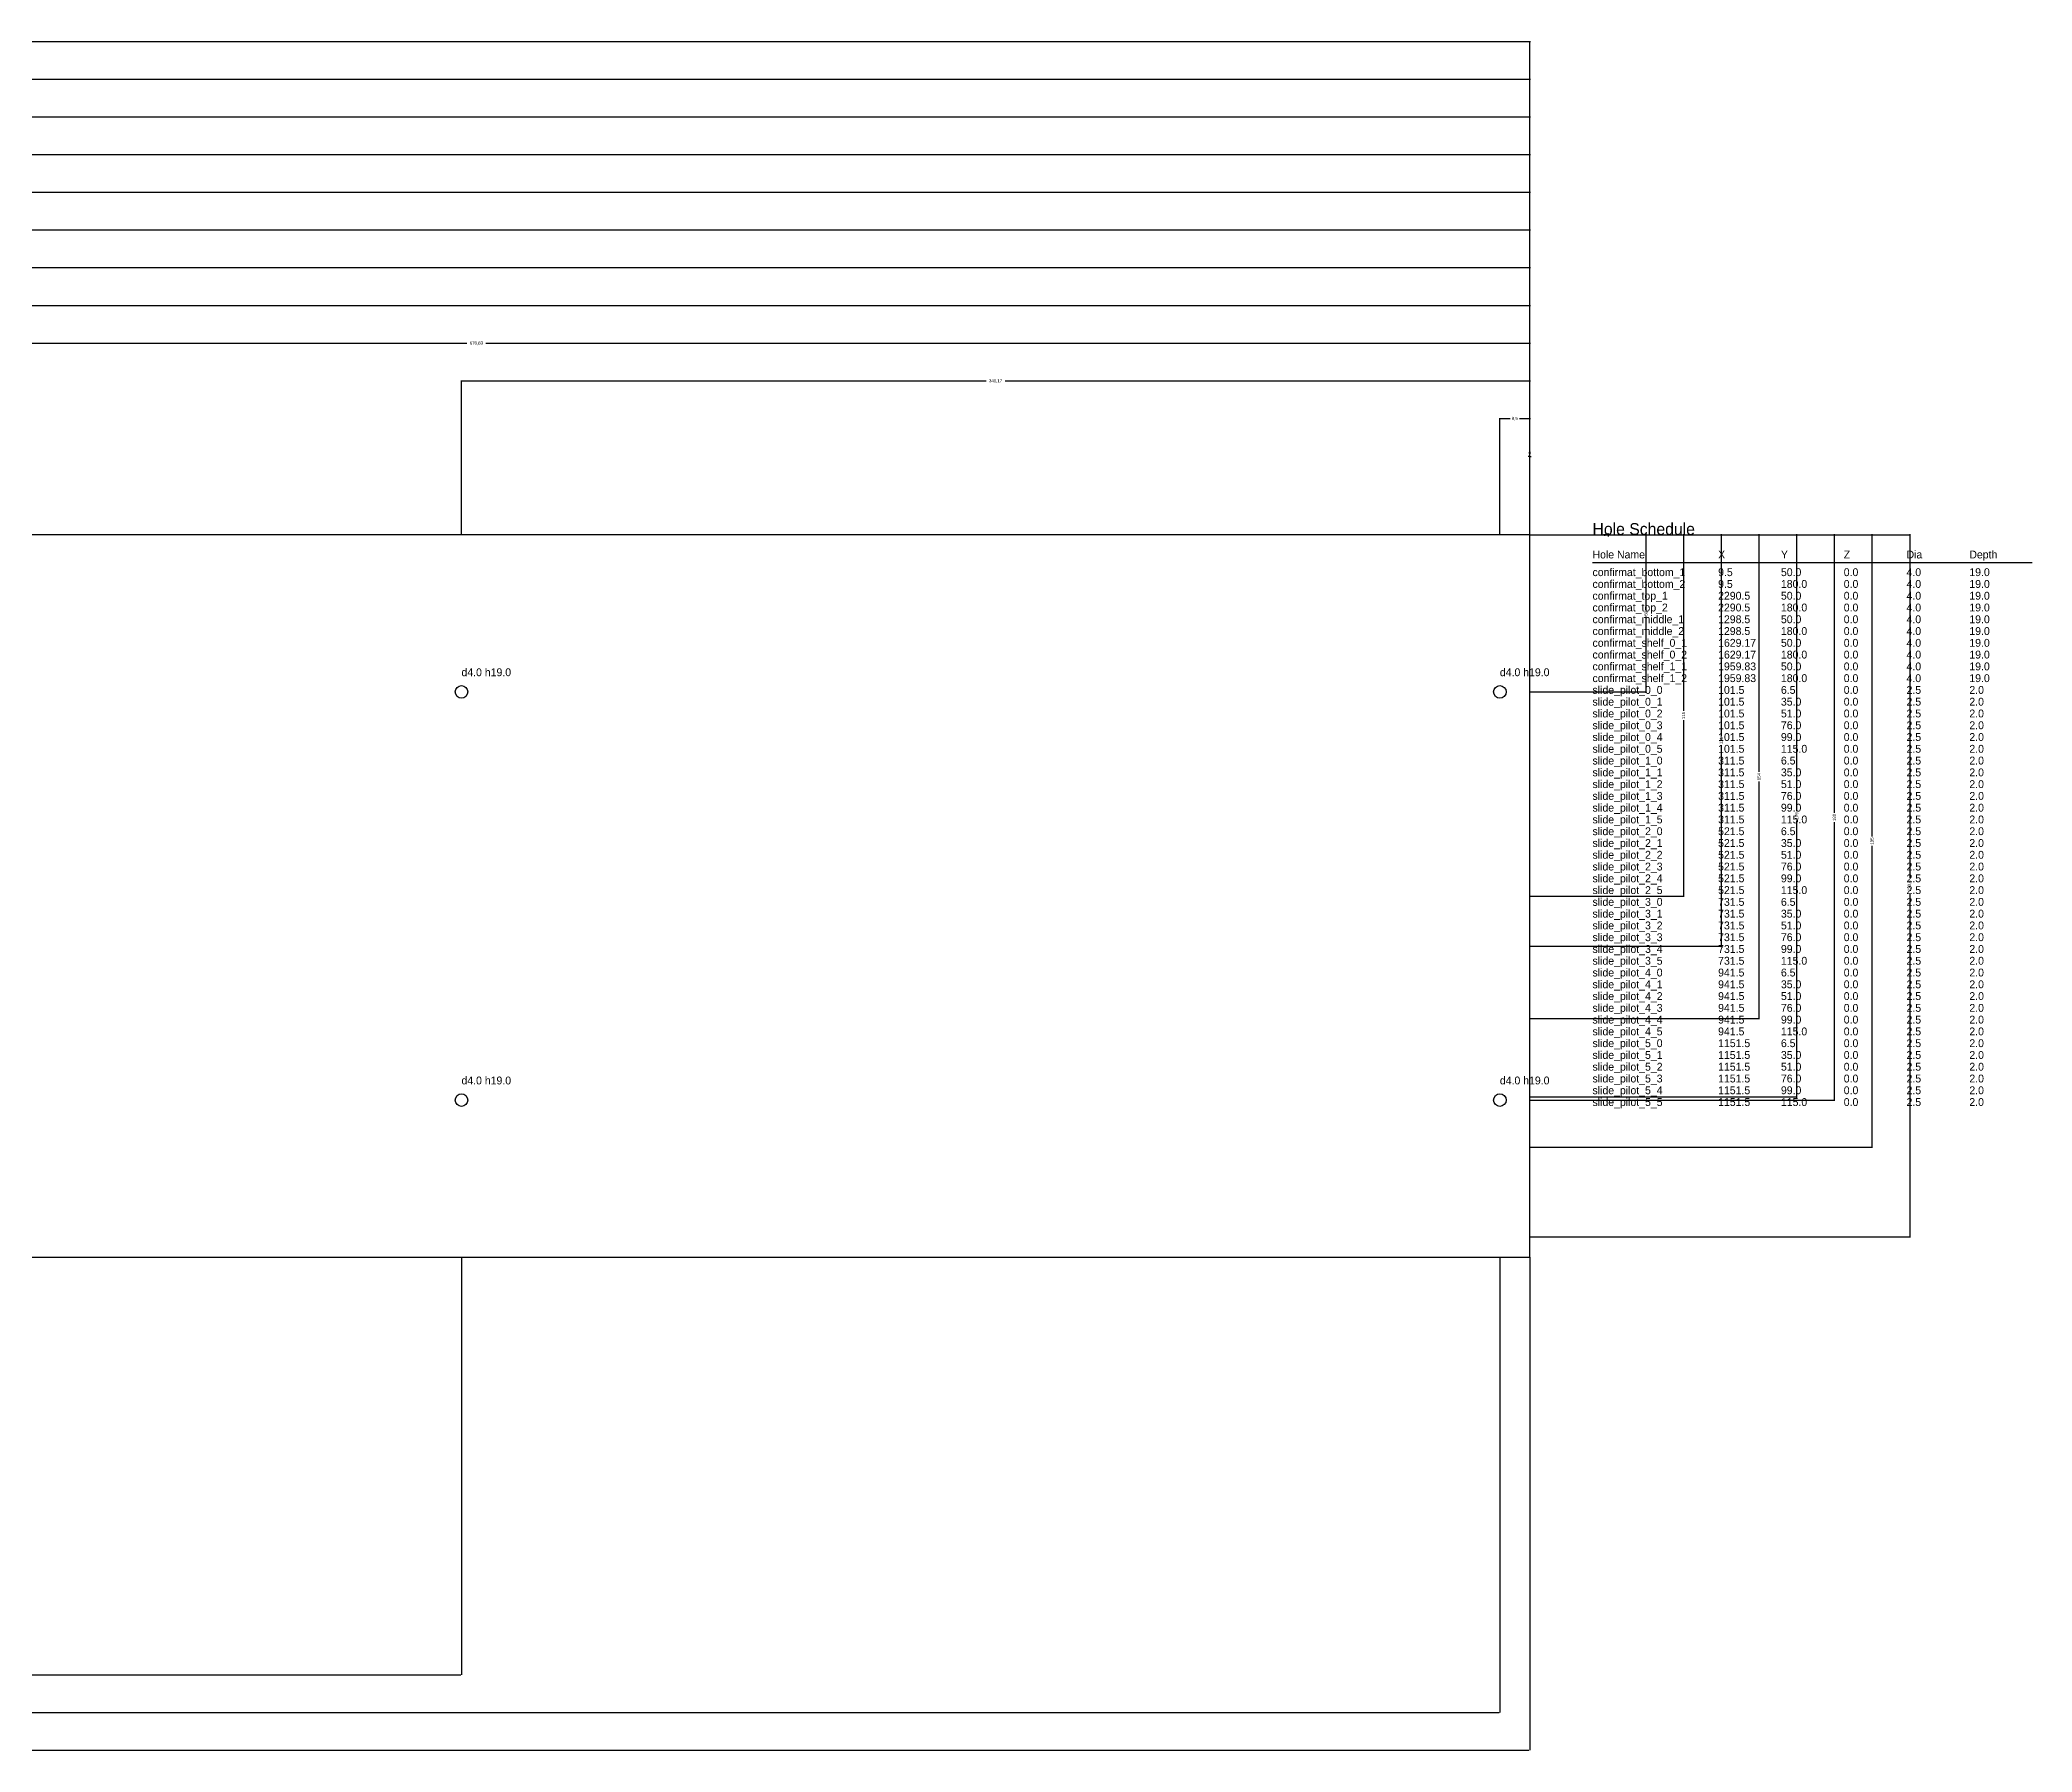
# Model space of a CAD drawing. Header units: metres. Extents: x -122 to 2460, y -158 to 388.
# Drawn here: x 1826 to 2460, y -158 to 388 of the extents above; entities that cross this region are included whole.
import ezdxf

# ---------------------------------------------------------------- set-up
doc = ezdxf.new("R2010")
doc.units = ezdxf.units.M
for name, color, linetype in [('ANNOTATION', 6, 'Continuous'), ('CUT', 1, 'Continuous'), ('DIMENSION', 3, 'Continuous'), ('DRILL', 5, 'Continuous')]:
    doc.layers.add(name, color=color, linetype=linetype)
doc.dimstyles.get("Standard").update_dxf_attribs({"dimtxt": 2.5, "dimasz": 2.5, "dimexe": 1.25, "dimexo": 0.625, "dimtad": 1, "dimtxsty": 'Standard', "dimcen": 2.5, "dimazin": 3, "dimtfac": 1, "dimtmove": 0, "dimatfit": 3})

# ---------------------------------------------------------------- blocks, each defined once
blk = doc.blocks.new('_CLOSEDFILLED')
at = {"color": 0, "linetype": 'ByBlock'}
blk.add_solid([(-1, 0.2), (0, 0), (-1, -0.2)], dxfattribs=at)
blk = doc.blocks.new('*D10')
for p, q in [((0, 0), (0, -133)), ((1959.83, 0), (1959.83, -133)), ((0.25, -133), (976.415, -133)), ((983.415, -133), (1959.58, -133))]:
    blk.add_line(p, q)
at = {"layer": 'Defpoints'}
for p in [(0, 0), (1959.83, 0), (0, -133)]:
    blk.add_point(p, dxfattribs=at)
at = {"layer": 'DIMENSION', "xscale": 0.25, "yscale": 0.25, "rotation": 180}
blk.add_blockref('_CLOSEDFILLED', (0, -133), dxfattribs=at)
at = {"layer": 'DIMENSION', "xscale": 0.25, "yscale": 0.25}
blk.add_blockref('_CLOSEDFILLED', (1959.83, -133), dxfattribs=at)
at = {"layer": 'DIMENSION', "insert": (979.915, -133), "char_height": 1, "attachment_point": 5}
blk.add_mtext('1959,83', dxfattribs=at)
blk = doc.blocks.new('*D11')
for p, q in [((0, 0), (0, -145)), ((2290.5, 0), (2290.5, -145)), ((0.25, -145), (1142.25, -145)), ((1148.25, -145), (2290.25, -145))]:
    blk.add_line(p, q)
at = {"layer": 'Defpoints'}
for p in [(0, 0), (2290.5, 0), (0, -145)]:
    blk.add_point(p, dxfattribs=at)
at = {"layer": 'DIMENSION', "xscale": 0.25, "yscale": 0.25, "rotation": 180}
blk.add_blockref('_CLOSEDFILLED', (0, -145), dxfattribs=at)
at = {"layer": 'DIMENSION', "xscale": 0.25, "yscale": 0.25}
blk.add_blockref('_CLOSEDFILLED', (2290.5, -145), dxfattribs=at)
at = {"layer": 'DIMENSION', "insert": (1145.25, -145), "char_height": 1, "attachment_point": 5}
blk.add_mtext('2290,5', dxfattribs=at)
blk = doc.blocks.new('*D12')
for p, q in [((0, 0), (0, -157)), ((2300, 0), (2300, -157)), ((0.25, -157), (1148, -157)), ((1152, -157), (2299.75, -157))]:
    blk.add_line(p, q)
at = {"layer": 'Defpoints'}
for p in [(0, 0), (2300, 0), (0, -157)]:
    blk.add_point(p, dxfattribs=at)
at = {"layer": 'DIMENSION', "xscale": 0.25, "yscale": 0.25, "rotation": 180}
blk.add_blockref('_CLOSEDFILLED', (0, -157), dxfattribs=at)
at = {"layer": 'DIMENSION', "xscale": 0.25, "yscale": 0.25}
blk.add_blockref('_CLOSEDFILLED', (2300, -157), dxfattribs=at)
at = {"layer": 'DIMENSION', "insert": (1150, -157), "char_height": 1, "attachment_point": 5}
blk.add_mtext('2300', dxfattribs=at)
blk = doc.blocks.new('*D13')
for p, q in [((2299.75, 255), (2299.5, 255)), ((2300, 230), (2300, 255)), ((2300, 230), (2300, 255)), ((2300, 255), (2300, 255)), ((2300.25, 255), (2300.5, 255))]:
    blk.add_line(p, q)
at = {"layer": 'Defpoints'}
for p in [(2300, 255), (2300, 230), (2300, 230)]:
    blk.add_point(p, dxfattribs=at)
at = {"layer": 'DIMENSION', "xscale": 0.25, "yscale": 0.25}
blk.add_blockref('_CLOSEDFILLED', (2300, 255), dxfattribs=at)
at = {"layer": 'DIMENSION', "xscale": 0.25, "yscale": 0.25, "rotation": 180}
blk.add_blockref('_CLOSEDFILLED', (2300, 255), dxfattribs=at)
at = {"layer": 'DIMENSION', "insert": (2300, 256.125), "char_height": 1, "attachment_point": 5}
blk.add_mtext('0', dxfattribs=at)
blk = doc.blocks.new('*D14')
for p, q in [((2293.75, 267), (2290.25, 267)), ((2290.5, 230), (2290.5, 267)), ((2300.25, 267), (2296.75, 267)), ((2300, 230), (2300, 267))]:
    blk.add_line(p, q)
at = {"layer": 'Defpoints'}
for p in [(2300, 267), (2290.5, 230), (2300, 230)]:
    blk.add_point(p, dxfattribs=at)
at = {"layer": 'DIMENSION', "xscale": 0.25, "yscale": 0.25}
blk.add_blockref('_CLOSEDFILLED', (2290.5, 267), dxfattribs=at)
at = {"layer": 'DIMENSION', "xscale": 0.25, "yscale": 0.25, "rotation": 180}
blk.add_blockref('_CLOSEDFILLED', (2300, 267), dxfattribs=at)
at = {"layer": 'DIMENSION', "insert": (2295.25, 267), "char_height": 1, "attachment_point": 5}
blk.add_mtext('9,5', dxfattribs=at)
blk = doc.blocks.new('*D15')
for p, q in [((2126.915, 279), (1959.58, 279)), ((1959.83, 230), (1959.83, 279)), ((2300.25, 279), (2132.915, 279)), ((2300, 230), (2300, 279))]:
    blk.add_line(p, q)
at = {"layer": 'Defpoints'}
for p in [(2300, 279), (1959.83, 230), (2300, 230)]:
    blk.add_point(p, dxfattribs=at)
at = {"layer": 'DIMENSION', "xscale": 0.25, "yscale": 0.25}
blk.add_blockref('_CLOSEDFILLED', (1959.83, 279), dxfattribs=at)
at = {"layer": 'DIMENSION', "xscale": 0.25, "yscale": 0.25, "rotation": 180}
blk.add_blockref('_CLOSEDFILLED', (2300, 279), dxfattribs=at)
at = {"layer": 'DIMENSION', "insert": (2129.915, 279), "char_height": 1, "attachment_point": 5}
blk.add_mtext('340,17', dxfattribs=at)
blk = doc.blocks.new('*D16')
for p, q in [((1961.585, 291), (1628.92, 291)), ((1629.17, 230), (1629.17, 291)), ((2300.25, 291), (1967.585, 291)), ((2300, 230), (2300, 291))]:
    blk.add_line(p, q)
at = {"layer": 'Defpoints'}
for p in [(2300, 291), (1629.17, 230), (2300, 230)]:
    blk.add_point(p, dxfattribs=at)
at = {"layer": 'DIMENSION', "xscale": 0.25, "yscale": 0.25}
blk.add_blockref('_CLOSEDFILLED', (1629.17, 291), dxfattribs=at)
at = {"layer": 'DIMENSION', "xscale": 0.25, "yscale": 0.25, "rotation": 180}
blk.add_blockref('_CLOSEDFILLED', (2300, 291), dxfattribs=at)
at = {"layer": 'DIMENSION', "insert": (1964.585, 291), "char_height": 1, "attachment_point": 5}
blk.add_mtext('670,83', dxfattribs=at)
blk = doc.blocks.new('*D17')
for p, q in [((1796.25, 303), (1298.25, 303)), ((1298.5, 230), (1298.5, 303)), ((2300.25, 303), (1802.25, 303)), ((2300, 230), (2300, 303))]:
    blk.add_line(p, q)
at = {"layer": 'Defpoints'}
for p in [(2300, 303), (1298.5, 230), (2300, 230)]:
    blk.add_point(p, dxfattribs=at)
at = {"layer": 'DIMENSION', "xscale": 0.25, "yscale": 0.25}
blk.add_blockref('_CLOSEDFILLED', (1298.5, 303), dxfattribs=at)
at = {"layer": 'DIMENSION', "xscale": 0.25, "yscale": 0.25, "rotation": 180}
blk.add_blockref('_CLOSEDFILLED', (2300, 303), dxfattribs=at)
at = {"layer": 'DIMENSION', "insert": (1799.25, 303), "char_height": 1, "attachment_point": 5}
blk.add_mtext('1001,5', dxfattribs=at)
blk = doc.blocks.new('*D18')
for p, q in [((1722.75, 315), (1151.25, 315)), ((1151.5, 230), (1151.5, 315)), ((2300.25, 315), (1728.75, 315)), ((2300, 230), (2300, 315))]:
    blk.add_line(p, q)
at = {"layer": 'Defpoints'}
for p in [(2300, 315), (1151.5, 230), (2300, 230)]:
    blk.add_point(p, dxfattribs=at)
at = {"layer": 'DIMENSION', "xscale": 0.25, "yscale": 0.25}
blk.add_blockref('_CLOSEDFILLED', (1151.5, 315), dxfattribs=at)
at = {"layer": 'DIMENSION', "xscale": 0.25, "yscale": 0.25, "rotation": 180}
blk.add_blockref('_CLOSEDFILLED', (2300, 315), dxfattribs=at)
at = {"layer": 'DIMENSION', "insert": (1725.75, 315), "char_height": 1, "attachment_point": 5}
blk.add_mtext('1148,5', dxfattribs=at)
blk = doc.blocks.new('*D19')
for p, q in [((1617.75, 327), (941.25, 327)), ((941.5, 230), (941.5, 327)), ((2300.25, 327), (1623.75, 327)), ((2300, 230), (2300, 327))]:
    blk.add_line(p, q)
at = {"layer": 'Defpoints'}
for p in [(2300, 327), (941.5, 230), (2300, 230)]:
    blk.add_point(p, dxfattribs=at)
at = {"layer": 'DIMENSION', "xscale": 0.25, "yscale": 0.25}
blk.add_blockref('_CLOSEDFILLED', (941.5, 327), dxfattribs=at)
at = {"layer": 'DIMENSION', "xscale": 0.25, "yscale": 0.25, "rotation": 180}
blk.add_blockref('_CLOSEDFILLED', (2300, 327), dxfattribs=at)
at = {"layer": 'DIMENSION', "insert": (1620.75, 327), "char_height": 1, "attachment_point": 5}
blk.add_mtext('1358,5', dxfattribs=at)
blk = doc.blocks.new('*D20')
for p, q in [((1512.75, 339), (731.25, 339)), ((731.5, 230), (731.5, 339)), ((2300.25, 339), (1518.75, 339)), ((2300, 230), (2300, 339))]:
    blk.add_line(p, q)
at = {"layer": 'Defpoints'}
for p in [(2300, 339), (731.5, 230), (2300, 230)]:
    blk.add_point(p, dxfattribs=at)
at = {"layer": 'DIMENSION', "xscale": 0.25, "yscale": 0.25}
blk.add_blockref('_CLOSEDFILLED', (731.5, 339), dxfattribs=at)
at = {"layer": 'DIMENSION', "xscale": 0.25, "yscale": 0.25, "rotation": 180}
blk.add_blockref('_CLOSEDFILLED', (2300, 339), dxfattribs=at)
at = {"layer": 'DIMENSION', "insert": (1515.75, 339), "char_height": 1, "attachment_point": 5}
blk.add_mtext('1568,5', dxfattribs=at)
blk = doc.blocks.new('*D21')
for p, q in [((1407.75, 351), (521.25, 351)), ((521.5, 230), (521.5, 351)), ((2300.25, 351), (1413.75, 351)), ((2300, 230), (2300, 351))]:
    blk.add_line(p, q)
at = {"layer": 'Defpoints'}
for p in [(2300, 351), (521.5, 230), (2300, 230)]:
    blk.add_point(p, dxfattribs=at)
at = {"layer": 'DIMENSION', "xscale": 0.25, "yscale": 0.25}
blk.add_blockref('_CLOSEDFILLED', (521.5, 351), dxfattribs=at)
at = {"layer": 'DIMENSION', "xscale": 0.25, "yscale": 0.25, "rotation": 180}
blk.add_blockref('_CLOSEDFILLED', (2300, 351), dxfattribs=at)
at = {"layer": 'DIMENSION', "insert": (1410.75, 351), "char_height": 1, "attachment_point": 5}
blk.add_mtext('1778,5', dxfattribs=at)
blk = doc.blocks.new('*D22')
for p, q in [((1302.75, 363), (311.25, 363)), ((311.5, 230), (311.5, 363)), ((2300.25, 363), (1308.75, 363)), ((2300, 230), (2300, 363))]:
    blk.add_line(p, q)
at = {"layer": 'Defpoints'}
for p in [(2300, 363), (311.5, 230), (2300, 230)]:
    blk.add_point(p, dxfattribs=at)
at = {"layer": 'DIMENSION', "xscale": 0.25, "yscale": 0.25}
blk.add_blockref('_CLOSEDFILLED', (311.5, 363), dxfattribs=at)
at = {"layer": 'DIMENSION', "xscale": 0.25, "yscale": 0.25, "rotation": 180}
blk.add_blockref('_CLOSEDFILLED', (2300, 363), dxfattribs=at)
at = {"layer": 'DIMENSION', "insert": (1305.75, 363), "char_height": 1, "attachment_point": 5}
blk.add_mtext('1988,5', dxfattribs=at)
blk = doc.blocks.new('*D23')
for p, q in [((1197.75, 375), (101.25, 375)), ((101.5, 230), (101.5, 375)), ((2300.25, 375), (1203.75, 375)), ((2300, 230), (2300, 375))]:
    blk.add_line(p, q)
at = {"layer": 'Defpoints'}
for p in [(2300, 375), (101.5, 230), (2300, 230)]:
    blk.add_point(p, dxfattribs=at)
at = {"layer": 'DIMENSION', "xscale": 0.25, "yscale": 0.25}
blk.add_blockref('_CLOSEDFILLED', (101.5, 375), dxfattribs=at)
at = {"layer": 'DIMENSION', "xscale": 0.25, "yscale": 0.25, "rotation": 180}
blk.add_blockref('_CLOSEDFILLED', (2300, 375), dxfattribs=at)
at = {"layer": 'DIMENSION', "insert": (1200.75, 375), "char_height": 1, "attachment_point": 5}
blk.add_mtext('2198,5', dxfattribs=at)
blk = doc.blocks.new('*D24')
for p, q in [((1151.75, 387), (9.25, 387)), ((9.5, 230), (9.5, 387)), ((2300.25, 387), (1157.75, 387)), ((2300, 230), (2300, 387))]:
    blk.add_line(p, q)
at = {"layer": 'Defpoints'}
for p in [(2300, 387), (9.5, 230), (2300, 230)]:
    blk.add_point(p, dxfattribs=at)
at = {"layer": 'DIMENSION', "xscale": 0.25, "yscale": 0.25}
blk.add_blockref('_CLOSEDFILLED', (9.5, 387), dxfattribs=at)
at = {"layer": 'DIMENSION', "xscale": 0.25, "yscale": 0.25, "rotation": 180}
blk.add_blockref('_CLOSEDFILLED', (2300, 387), dxfattribs=at)
at = {"layer": 'DIMENSION', "insert": (1154.75, 387), "char_height": 1, "attachment_point": 5}
blk.add_mtext('2290,5', dxfattribs=at)
blk = doc.blocks.new('*D34')
for p, q in [((2300, 230), (2325, 230)), ((2300, 230), (2325, 230)), ((2325, 230.25), (2325, 230.5)), ((2325, 230), (2325, 230)), ((2325, 229.75), (2325, 229.5))]:
    blk.add_line(p, q)
at = {"layer": 'Defpoints'}
for p in [(2300, 230), (2300, 230), (2325, 230)]:
    blk.add_point(p, dxfattribs=at)
at = {"layer": 'DIMENSION', "xscale": 0.25, "yscale": 0.25}
for rotation in [270, 90]:
    blk.add_blockref('_CLOSEDFILLED', (2325, 230), dxfattribs=dict(at, rotation=rotation))
at = {"layer": 'DIMENSION', "insert": (2323.875, 230), "char_height": 1, "attachment_point": 5, "rotation": 90}
blk.add_mtext('0', dxfattribs=at)
blk = doc.blocks.new('*D35')
for p, q in [((2300, 230), (2337, 230)), ((2337, 230.25), (2337, 206)), ((2337, 204), (2337, 179.75)), ((2300, 180), (2337, 180))]:
    blk.add_line(p, q)
at = {"layer": 'Defpoints'}
for p in [(2300, 230), (2337, 230), (2300, 180)]:
    blk.add_point(p, dxfattribs=at)
at = {"layer": 'DIMENSION', "xscale": 0.25, "yscale": 0.25}
for p, rotation in [((2337, 230), 270), ((2337, 180), 90)]:
    blk.add_blockref('_CLOSEDFILLED', p, dxfattribs=dict(at, rotation=rotation))
at = {"layer": 'DIMENSION', "insert": (2337, 205), "char_height": 1, "attachment_point": 5, "rotation": 90}
blk.add_mtext('50', dxfattribs=at)
blk = doc.blocks.new('*D36')
for p, q in [((2300, 230), (2349, 230)), ((2349, 230.25), (2349, 174)), ((2349, 171), (2349, 114.75)), ((2300, 115), (2349, 115))]:
    blk.add_line(p, q)
at = {"layer": 'Defpoints'}
for p in [(2300, 230), (2349, 230), (2300, 115)]:
    blk.add_point(p, dxfattribs=at)
at = {"layer": 'DIMENSION', "xscale": 0.25, "yscale": 0.25}
for p, rotation in [((2349, 230), 270), ((2349, 115), 90)]:
    blk.add_blockref('_CLOSEDFILLED', p, dxfattribs=dict(at, rotation=rotation))
at = {"layer": 'DIMENSION', "insert": (2349, 172.5), "char_height": 1, "attachment_point": 5, "rotation": 90}
blk.add_mtext('115', dxfattribs=at)
blk = doc.blocks.new('*D37')
for p, q in [((2300, 230), (2361, 230)), ((2361, 230.25), (2361, 166)), ((2361, 163), (2361, 98.75)), ((2300, 99), (2361, 99))]:
    blk.add_line(p, q)
at = {"layer": 'Defpoints'}
for p in [(2300, 230), (2361, 230), (2300, 99)]:
    blk.add_point(p, dxfattribs=at)
at = {"layer": 'DIMENSION', "xscale": 0.25, "yscale": 0.25}
for p, rotation in [((2361, 230), 270), ((2361, 99), 90)]:
    blk.add_blockref('_CLOSEDFILLED', p, dxfattribs=dict(at, rotation=rotation))
at = {"layer": 'DIMENSION', "insert": (2361, 164.5), "char_height": 1, "attachment_point": 5, "rotation": 90}
blk.add_mtext('131', dxfattribs=at)
blk = doc.blocks.new('*D38')
for p, q in [((2300, 230), (2373, 230)), ((2373, 230.25), (2373, 154.5)), ((2373, 151.5), (2373, 75.75)), ((2300, 76), (2373, 76))]:
    blk.add_line(p, q)
at = {"layer": 'Defpoints'}
for p in [(2300, 230), (2373, 230), (2300, 76)]:
    blk.add_point(p, dxfattribs=at)
at = {"layer": 'DIMENSION', "xscale": 0.25, "yscale": 0.25}
for p, rotation in [((2373, 230), 270), ((2373, 76), 90)]:
    blk.add_blockref('_CLOSEDFILLED', p, dxfattribs=dict(at, rotation=rotation))
at = {"layer": 'DIMENSION', "insert": (2373, 153), "char_height": 1, "attachment_point": 5, "rotation": 90}
blk.add_mtext('154', dxfattribs=at)
blk = doc.blocks.new('*D39')
for p, q in [((2300, 230), (2385, 230)), ((2385, 230.25), (2385, 142)), ((2385, 139), (2385, 50.75)), ((2300, 51), (2385, 51))]:
    blk.add_line(p, q)
at = {"layer": 'Defpoints'}
for p in [(2300, 230), (2385, 230), (2300, 51)]:
    blk.add_point(p, dxfattribs=at)
at = {"layer": 'DIMENSION', "xscale": 0.25, "yscale": 0.25}
for p, rotation in [((2385, 230), 270), ((2385, 51), 90)]:
    blk.add_blockref('_CLOSEDFILLED', p, dxfattribs=dict(at, rotation=rotation))
at = {"layer": 'DIMENSION', "insert": (2385, 140.5), "char_height": 1, "attachment_point": 5, "rotation": 90}
blk.add_mtext('179', dxfattribs=at)
blk = doc.blocks.new('*D40')
for p, q in [((2300, 230), (2397, 230)), ((2397, 230.25), (2397, 141.5)), ((2397, 138.5), (2397, 49.75)), ((2300, 50), (2397, 50))]:
    blk.add_line(p, q)
at = {"layer": 'Defpoints'}
for p in [(2300, 230), (2397, 230), (2300, 50)]:
    blk.add_point(p, dxfattribs=at)
at = {"layer": 'DIMENSION', "xscale": 0.25, "yscale": 0.25}
for p, rotation in [((2397, 230), 270), ((2397, 50), 90)]:
    blk.add_blockref('_CLOSEDFILLED', p, dxfattribs=dict(at, rotation=rotation))
at = {"layer": 'DIMENSION', "insert": (2397, 140), "char_height": 1, "attachment_point": 5, "rotation": 90}
blk.add_mtext('180', dxfattribs=at)
blk = doc.blocks.new('*D41')
for p, q in [((2300, 230), (2409, 230)), ((2409, 230.25), (2409, 134)), ((2409, 131), (2409, 34.75)), ((2300, 35), (2409, 35))]:
    blk.add_line(p, q)
at = {"layer": 'Defpoints'}
for p in [(2300, 230), (2409, 230), (2300, 35)]:
    blk.add_point(p, dxfattribs=at)
at = {"layer": 'DIMENSION', "xscale": 0.25, "yscale": 0.25}
for p, rotation in [((2409, 230), 270), ((2409, 35), 90)]:
    blk.add_blockref('_CLOSEDFILLED', p, dxfattribs=dict(at, rotation=rotation))
at = {"layer": 'DIMENSION', "insert": (2409, 132.5), "char_height": 1, "attachment_point": 5, "rotation": 90}
blk.add_mtext('195', dxfattribs=at)
blk = doc.blocks.new('*D42')
for p, q in [((2300, 230), (2421, 230)), ((2421, 230.25), (2421, 120.75)), ((2421, 115.75), (2421, 6.25)), ((2300, 6.5), (2421, 6.5))]:
    blk.add_line(p, q)
at = {"layer": 'Defpoints'}
for p in [(2300, 230), (2421, 230), (2300, 6.5)]:
    blk.add_point(p, dxfattribs=at)
at = {"layer": 'DIMENSION', "xscale": 0.25, "yscale": 0.25}
for p, rotation in [((2421, 230), 270), ((2421, 6.5), 90)]:
    blk.add_blockref('_CLOSEDFILLED', p, dxfattribs=dict(at, rotation=rotation))
at = {"layer": 'DIMENSION', "insert": (2421, 118.25), "char_height": 1, "attachment_point": 5, "rotation": 90}
blk.add_mtext('223,5', dxfattribs=at)

msp = doc.modelspace()

# ---------------------------------------------------------------- linework, layer by layer
at = {"layer": 'ANNOTATION'}
msp.add_line((2320, 221.25), (2460, 221.25), dxfattribs=at)
at = {"layer": 'CUT'}
msp.add_lwpolyline([(0, 0), (2300, 0), (2300, 230), (0, 230)], close=True, dxfattribs=at)
at = {"layer": 'DRILL'}
for points in [[(1957.83, 180), (1957.99, 180.765), (1958.42, 181.414), (1959.07, 181.848), (1959.83, 182), (1960.6, 181.848), (1961.25, 181.414), (1961.68, 180.765), (1961.83, 180), (1961.68, 179.235), (1961.25, 178.586), (1960.6, 178.152), (1959.83, 178), (1959.07, 178.152), (1958.42, 178.586), (1957.99, 179.235)], [(2288.5, 180), (2288.65, 180.765), (2289.09, 181.414), (2289.73, 181.848), (2290.5, 182), (2291.27, 181.848), (2291.91, 181.414), (2292.35, 180.765), (2292.5, 180), (2292.35, 179.235), (2291.91, 178.586), (2291.27, 178.152), (2290.5, 178), (2289.73, 178.152), (2289.09, 178.586), (2288.65, 179.235)], [(1957.83, 50), (1957.99, 50.7654), (1958.42, 51.4142), (1959.07, 51.8478), (1959.83, 52), (1960.6, 51.8478), (1961.25, 51.4142), (1961.68, 50.7654), (1961.83, 50), (1961.68, 49.2346), (1961.25, 48.5858), (1960.6, 48.1522), (1959.83, 48), (1959.07, 48.1522), (1958.42, 48.5858), (1957.99, 49.2346)], [(2288.5, 50), (2288.65, 50.7654), (2289.09, 51.4142), (2289.73, 51.8478), (2290.5, 52), (2291.27, 51.8478), (2291.91, 51.4142), (2292.35, 50.7654), (2292.5, 50), (2292.35, 49.2346), (2291.91, 48.5858), (2291.27, 48.1522), (2290.5, 48), (2289.73, 48.1522), (2289.09, 48.5858), (2288.65, 49.2346)]]:
    msp.add_lwpolyline(points, close=True, dxfattribs=at)

# ---------------------------------------------------------------- texts
at = {"layer": 'ANNOTATION'}
for s, height, p in [('Hole Schedule', 3.75, (2320, 230)), ('Hole Name', 2.5, (2320, 222.5)), ('X', 2.5, (2360, 222.5)), ('Y', 2.5, (2380, 222.5)), ('Z', 2.5, (2400, 222.5)), ('Dia', 2.5, (2420, 222.5)), ('Depth', 2.5, (2440, 222.5)), ('confirmat_bottom_1', 2.5, (2320, 216.875)), ('confirmat_bottom_2', 2.5, (2320, 213.125)), ('9.5', 2.5, (2360, 216.875)), ('50.0', 2.5, (2380, 216.875)), ('0.0', 2.5, (2400, 216.875)), ('4.0', 2.5, (2420, 216.875)), ('19.0', 2.5, (2440, 216.875)), ('confirmat_top_1', 2.5, (2320, 209.375)), ('9.5', 2.5, (2360, 213.125)), ('2290.5', 2.5, (2360, 209.375)), ('50.0', 2.5, (2380, 209.375)), ('180.0', 2.5, (2380, 213.125)), ('0.0', 2.5, (2400, 213.125)), ('0.0', 2.5, (2400, 209.375)), ('4.0', 2.5, (2420, 213.125)), ('4.0', 2.5, (2420, 209.375)), ('19.0', 2.5, (2440, 213.125)), ('19.0', 2.5, (2440, 209.375)), ('confirmat_top_2', 2.5, (2320, 205.625)), ('confirmat_middle_1', 2.5, (2320, 201.875)), ('2290.5', 2.5, (2360, 205.625)), ('1298.5', 2.5, (2360, 201.875)), ('50.0', 2.5, (2380, 201.875)), ('180.0', 2.5, (2380, 205.625)), ('0.0', 2.5, (2400, 205.625)), ('0.0', 2.5, (2400, 201.875)), ('4.0', 2.5, (2420, 205.625)), ('4.0', 2.5, (2420, 201.875)), ('19.0', 2.5, (2440, 205.625)), ('19.0', 2.5, (2440, 201.875)), ('confirmat_middle_2', 2.5, (2320, 198.125)), ('confirmat_shelf_0_1', 2.5, (2320, 194.375)), ('1298.5', 2.5, (2360, 198.125)), ('1629.17', 2.5, (2360, 194.375)), ('50.0', 2.5, (2380, 194.375)), ('180.0', 2.5, (2380, 198.125)), ('0.0', 2.5, (2400, 198.125)), ('0.0', 2.5, (2400, 194.375)), ('4.0', 2.5, (2420, 198.125)), ('4.0', 2.5, (2420, 194.375)), ('19.0', 2.5, (2440, 198.125)), ('19.0', 2.5, (2440, 194.375)), ('confirmat_shelf_0_2', 2.5, (2320, 190.625)), ('1629.17', 2.5, (2360, 190.625)), ('180.0', 2.5, (2380, 190.625)), ('0.0', 2.5, (2400, 190.625)), ('4.0', 2.5, (2420, 190.625)), ('19.0', 2.5, (2440, 190.625)), ('d4.0 h19.0', 2.5, (1959.83, 185)), ('d4.0 h19.0', 2.5, (2290.5, 185)), ('confirmat_shelf_1_1', 2.5, (2320, 186.875)), ('confirmat_shelf_1_2', 2.5, (2320, 183.125)), ('1959.83', 2.5, (2360, 186.875)), ('1959.83', 2.5, (2360, 183.125)), ('50.0', 2.5, (2380, 186.875)), ('180.0', 2.5, (2380, 183.125)), ('0.0', 2.5, (2400, 186.875)), ('0.0', 2.5, (2400, 183.125)), ('4.0', 2.5, (2420, 186.875)), ('4.0', 2.5, (2420, 183.125)), ('19.0', 2.5, (2440, 186.875)), ('19.0', 2.5, (2440, 183.125)), ('slide_pilot_0_0', 2.5, (2320, 179.375)), ('slide_pilot_0_1', 2.5, (2320, 175.625)), ('101.5', 2.5, (2360, 179.375)), ('101.5', 2.5, (2360, 175.625)), ('35.0', 2.5, (2380, 175.625)), ('6.5', 2.5, (2380, 179.375)), ('0.0', 2.5, (2400, 179.375)), ('0.0', 2.5, (2400, 175.625)), ('2.5', 2.5, (2420, 179.375)), ('2.5', 2.5, (2420, 175.625)), ('2.0', 2.5, (2440, 179.375)), ('2.0', 2.5, (2440, 175.625)), ('slide_pilot_0_2', 2.5, (2320, 171.875)), ('101.5', 2.5, (2360, 171.875)), ('51.0', 2.5, (2380, 171.875)), ('0.0', 2.5, (2400, 171.875)), ('2.5', 2.5, (2420, 171.875)), ('2.0', 2.5, (2440, 171.875)), ('slide_pilot_0_3', 2.5, (2320, 168.125)), ('slide_pilot_0_4', 2.5, (2320, 164.375)), ('101.5', 2.5, (2360, 168.125)), ('101.5', 2.5, (2360, 164.375)), ('99.0', 2.5, (2380, 164.375)), ('76.0', 2.5, (2380, 168.125)), ('0.0', 2.5, (2400, 168.125)), ('0.0', 2.5, (2400, 164.375)), ('2.5', 2.5, (2420, 168.125)), ('2.5', 2.5, (2420, 164.375)), ('2.0', 2.5, (2440, 168.125)), ('2.0', 2.5, (2440, 164.375)), ('slide_pilot_0_5', 2.5, (2320, 160.625)), ('slide_pilot_1_0', 2.5, (2320, 156.875)), ('311.5', 2.5, (2360, 156.875)), ('101.5', 2.5, (2360, 160.625)), ('6.5', 2.5, (2380, 156.875)), ('115.0', 2.5, (2380, 160.625)), ('0.0', 2.5, (2400, 160.625)), ('0.0', 2.5, (2400, 156.875)), ('2.5', 2.5, (2420, 160.625)), ('2.5', 2.5, (2420, 156.875)), ('2.0', 2.5, (2440, 160.625)), ('2.0', 2.5, (2440, 156.875)), ('slide_pilot_1_1', 2.5, (2320, 153.125)), ('311.5', 2.5, (2360, 153.125)), ('35.0', 2.5, (2380, 153.125)), ('0.0', 2.5, (2400, 153.125)), ('2.5', 2.5, (2420, 153.125)), ('2.0', 2.5, (2440, 153.125)), ('slide_pilot_1_2', 2.5, (2320, 149.375)), ('slide_pilot_1_3', 2.5, (2320, 145.625)), ('311.5', 2.5, (2360, 149.375)), ('311.5', 2.5, (2360, 145.625)), ('51.0', 2.5, (2380, 149.375)), ('76.0', 2.5, (2380, 145.625)), ('0.0', 2.5, (2400, 149.375)), ('0.0', 2.5, (2400, 145.625)), ('2.5', 2.5, (2420, 149.375)), ('2.5', 2.5, (2420, 145.625)), ('2.0', 2.5, (2440, 149.375)), ('2.0', 2.5, (2440, 145.625)), ('slide_pilot_1_4', 2.5, (2320, 141.875)), ('slide_pilot_1_5', 2.5, (2320, 138.125)), ('311.5', 2.5, (2360, 141.875)), ('311.5', 2.5, (2360, 138.125)), ('99.0', 2.5, (2380, 141.875)), ('115.0', 2.5, (2380, 138.125)), ('0.0', 2.5, (2400, 141.875)), ('0.0', 2.5, (2400, 138.125)), ('2.5', 2.5, (2420, 141.875)), ('2.5', 2.5, (2420, 138.125)), ('2.0', 2.5, (2440, 141.875)), ('2.0', 2.5, (2440, 138.125)), ('slide_pilot_2_0', 2.5, (2320, 134.375)), ('slide_pilot_2_1', 2.5, (2320, 130.625)), ('521.5', 2.5, (2360, 134.375)), ('6.5', 2.5, (2380, 134.375)), ('0.0', 2.5, (2400, 134.375)), ('2.5', 2.5, (2420, 134.375)), ('2.0', 2.5, (2440, 134.375)), ('slide_pilot_2_2', 2.5, (2320, 126.875)), ('521.5', 2.5, (2360, 130.625)), ('521.5', 2.5, (2360, 126.875)), ('35.0', 2.5, (2380, 130.625)), ('51.0', 2.5, (2380, 126.875)), ('0.0', 2.5, (2400, 130.625)), ('0.0', 2.5, (2400, 126.875)), ('2.5', 2.5, (2420, 130.625)), ('2.5', 2.5, (2420, 126.875)), ('2.0', 2.5, (2440, 130.625)), ('2.0', 2.5, (2440, 126.875)), ('slide_pilot_2_3', 2.5, (2320, 123.125)), ('slide_pilot_2_4', 2.5, (2320, 119.375)), ('521.5', 2.5, (2360, 123.125)), ('521.5', 2.5, (2360, 119.375)), ('99.0', 2.5, (2380, 119.375)), ('76.0', 2.5, (2380, 123.125)), ('0.0', 2.5, (2400, 123.125)), ('0.0', 2.5, (2400, 119.375)), ('2.5', 2.5, (2420, 123.125)), ('2.5', 2.5, (2420, 119.375)), ('2.0', 2.5, (2440, 123.125)), ('2.0', 2.5, (2440, 119.375)), ('slide_pilot_2_5', 2.5, (2320, 115.625)), ('slide_pilot_3_0', 2.5, (2320, 111.875)), ('521.5', 2.5, (2360, 115.625)), ('731.5', 2.5, (2360, 111.875)), ('6.5', 2.5, (2380, 111.875)), ('115.0', 2.5, (2380, 115.625)), ('0.0', 2.5, (2400, 115.625)), ('0.0', 2.5, (2400, 111.875)), ('2.5', 2.5, (2420, 115.625)), ('2.5', 2.5, (2420, 111.875)), ('2.0', 2.5, (2440, 115.625)), ('2.0', 2.5, (2440, 111.875)), ('slide_pilot_3_1', 2.5, (2320, 108.125)), ('731.5', 2.5, (2360, 108.125)), ('35.0', 2.5, (2380, 108.125)), ('0.0', 2.5, (2400, 108.125)), ('2.5', 2.5, (2420, 108.125)), ('2.0', 2.5, (2440, 108.125)), ('slide_pilot_3_2', 2.5, (2320, 104.375)), ('slide_pilot_3_3', 2.5, (2320, 100.625)), ('731.5', 2.5, (2360, 104.375)), ('731.5', 2.5, (2360, 100.625)), ('51.0', 2.5, (2380, 104.375)), ('76.0', 2.5, (2380, 100.625)), ('0.0', 2.5, (2400, 104.375)), ('0.0', 2.5, (2400, 100.625)), ('2.5', 2.5, (2420, 104.375)), ('2.5', 2.5, (2420, 100.625)), ('2.0', 2.5, (2440, 104.375)), ('2.0', 2.5, (2440, 100.625)), ('slide_pilot_3_4', 2.5, (2320, 96.875)), ('slide_pilot_3_5', 2.5, (2320, 93.125)), ('731.5', 2.5, (2360, 96.875)), ('731.5', 2.5, (2360, 93.125)), ('99.0', 2.5, (2380, 96.875)), ('115.0', 2.5, (2380, 93.125)), ('0.0', 2.5, (2400, 96.875)), ('0.0', 2.5, (2400, 93.125)), ('2.5', 2.5, (2420, 96.875)), ('2.5', 2.5, (2420, 93.125)), ('2.0', 2.5, (2440, 96.875)), ('2.0', 2.5, (2440, 93.125)), ('slide_pilot_4_0', 2.5, (2320, 89.375)), ('941.5', 2.5, (2360, 89.375)), ('6.5', 2.5, (2380, 89.375)), ('0.0', 2.5, (2400, 89.375)), ('2.5', 2.5, (2420, 89.375)), ('2.0', 2.5, (2440, 89.375)), ('slide_pilot_4_1', 2.5, (2320, 85.625)), ('slide_pilot_4_2', 2.5, (2320, 81.875)), ('941.5', 2.5, (2360, 85.625)), ('941.5', 2.5, (2360, 81.875)), ('35.0', 2.5, (2380, 85.625)), ('51.0', 2.5, (2380, 81.875)), ('0.0', 2.5, (2400, 85.625)), ('0.0', 2.5, (2400, 81.875)), ('2.5', 2.5, (2420, 85.625)), ('2.5', 2.5, (2420, 81.875)), ('2.0', 2.5, (2440, 85.625)), ('2.0', 2.5, (2440, 81.875)), ('slide_pilot_4_3', 2.5, (2320, 78.125)), ('slide_pilot_4_4', 2.5, (2320, 74.375)), ('941.5', 2.5, (2360, 78.125)), ('941.5', 2.5, (2360, 74.375)), ('99.0', 2.5, (2380, 74.375)), ('76.0', 2.5, (2380, 78.125)), ('0.0', 2.5, (2400, 78.125)), ('0.0', 2.5, (2400, 74.375)), ('2.5', 2.5, (2420, 78.125)), ('2.5', 2.5, (2420, 74.375)), ('2.0', 2.5, (2440, 78.125)), ('2.0', 2.5, (2440, 74.375)), ('slide_pilot_4_5', 2.5, (2320, 70.625)), ('941.5', 2.5, (2360, 70.625)), ('115.0', 2.5, (2380, 70.625)), ('0.0', 2.5, (2400, 70.625)), ('2.5', 2.5, (2420, 70.625)), ('2.0', 2.5, (2440, 70.625)), ('slide_pilot_5_0', 2.5, (2320, 66.875)), ('slide_pilot_5_1', 2.5, (2320, 63.125)), ('1151.5', 2.5, (2360, 66.875)), ('1151.5', 2.5, (2360, 63.125)), ('35.0', 2.5, (2380, 63.125)), ('6.5', 2.5, (2380, 66.875)), ('0.0', 2.5, (2400, 66.875)), ('0.0', 2.5, (2400, 63.125)), ('2.5', 2.5, (2420, 66.875)), ('2.5', 2.5, (2420, 63.125)), ('2.0', 2.5, (2440, 66.875)), ('2.0', 2.5, (2440, 63.125)), ('d4.0 h19.0', 2.5, (1959.83, 55)), ('d4.0 h19.0', 2.5, (2290.5, 55)), ('slide_pilot_5_2', 2.5, (2320, 59.375)), ('slide_pilot_5_3', 2.5, (2320, 55.625)), ('1151.5', 2.5, (2360, 59.375)), ('1151.5', 2.5, (2360, 55.625)), ('51.0', 2.5, (2380, 59.375)), ('76.0', 2.5, (2380, 55.625)), ('0.0', 2.5, (2400, 59.375)), ('0.0', 2.5, (2400, 55.625)), ('2.5', 2.5, (2420, 59.375)), ('2.5', 2.5, (2420, 55.625)), ('2.0', 2.5, (2440, 59.375)), ('2.0', 2.5, (2440, 55.625)), ('slide_pilot_5_4', 2.5, (2320, 51.875)), ('slide_pilot_5_5', 2.5, (2320, 48.125)), ('1151.5', 2.5, (2360, 51.875)), ('99.0', 2.5, (2380, 51.875)), ('0.0', 2.5, (2400, 51.875)), ('2.5', 2.5, (2420, 51.875)), ('2.0', 2.5, (2440, 51.875)), ('1151.5', 2.5, (2360, 48.125)), ('115.0', 2.5, (2380, 48.125)), ('0.0', 2.5, (2400, 48.125)), ('2.5', 2.5, (2420, 48.125)), ('2.0', 2.5, (2440, 48.125))]:
    msp.add_text(s, height=height, dxfattribs=at).set_placement(p)

# ---------------------------------------------------------------- dimensions: what is measured, and where the dimension line sits
at = {"layer": 'DIMENSION'}
for base, p1, p2, picture, middle in [((2300, 387), (2300, 230), (9.5, 230), '*D24', (1154.75, 387)), ((2300, 375), (2300, 230), (101.5, 230), '*D23', (1200.75, 375)), ((2300, 363), (2300, 230), (311.5, 230), '*D22', (1305.75, 363)), ((2300, 351), (2300, 230), (521.5, 230), '*D21', (1410.75, 351)), ((2300, 339), (2300, 230), (731.5, 230), '*D20', (1515.75, 339)), ((2300, 327), (2300, 230), (941.5, 230), '*D19', (1620.75, 327)), ((2300, 315), (2300, 230), (1151.5, 230), '*D18', (1725.75, 315)), ((2300, 303), (2300, 230), (1298.5, 230), '*D17', (1799.25, 303)), ((2300, 291), (2300, 230), (1629.17, 230), '*D16', (1964.585, 291)), ((2300, 279), (2300, 230), (1959.83, 230), '*D15', (2129.915, 279)), ((2300, 267), (2300, 230), (2290.5, 230), '*D14', (2295.25, 267)), ((2300, 255), (2300, 230), (2300, 230), '*D13', (2300, 256.125)), ((0, -133), (0, 0), (1959.83, 0), '*D10', (979.915, -133)), ((0, -145), (0, 0), (2290.5, 0), '*D11', (1145.25, -145)), ((0, -157), (0, 0), (2300, 0), '*D12', (1150, -157))]:
    dim = msp.add_linear_dim(base=base, p1=p1, p2=p2, dimstyle='Standard', dxfattribs=at)
    dim.commit()
    dim.dimension.update_dxf_attribs({"geometry": picture, "text_midpoint": middle})
for base, p2, picture, middle in [((2325, 230), (2300, 230), '*D34', (2323.875, 230)), ((2337, 230), (2300, 180), '*D35', (2337, 205)), ((2349, 230), (2300, 115), '*D36', (2349, 172.5)), ((2361, 230), (2300, 99), '*D37', (2361, 164.5)), ((2373, 230), (2300, 76), '*D38', (2373, 153)), ((2385, 230), (2300, 51), '*D39', (2385, 140.5)), ((2397, 230), (2300, 50), '*D40', (2397, 140)), ((2409, 230), (2300, 35), '*D41', (2409, 132.5)), ((2421, 230), (2300, 6.5), '*D42', (2421, 118.25))]:
    dim = msp.add_linear_dim(base=base, p1=(2300, 230), p2=p2, angle=90, dimstyle='Standard', dxfattribs=at)
    dim.commit()
    dim.dimension.update_dxf_attribs({"geometry": picture, "text_midpoint": middle})

doc.saveas('drawing.dxf')
